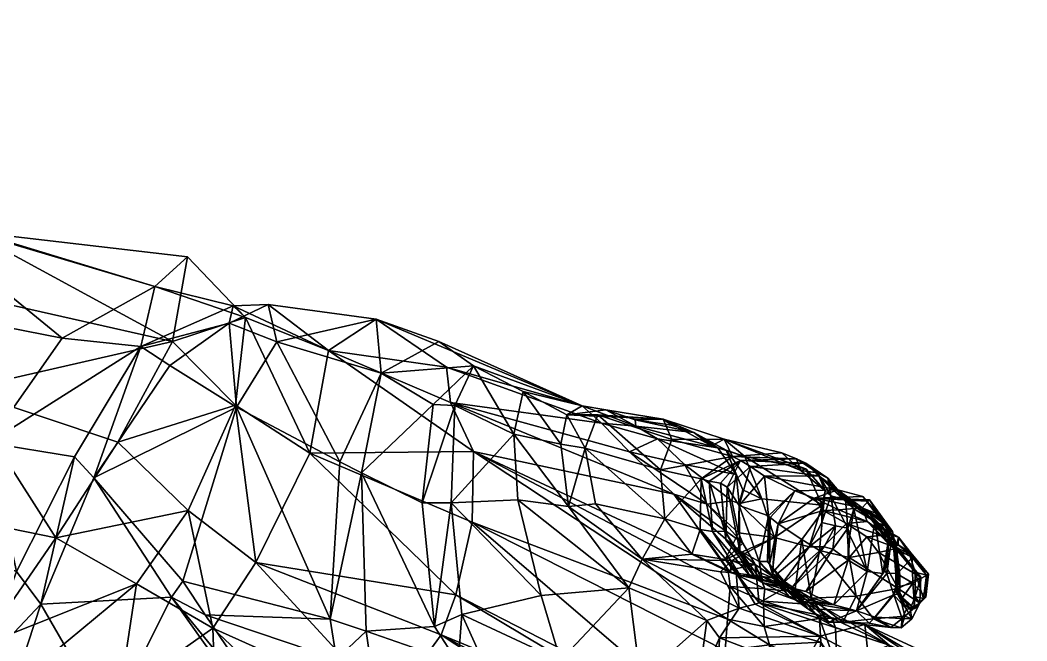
# Model space of a CAD drawing. Extents: x -472 to 472, y -81 to 99.
# Drawn here: x 374.9 to 458.4, y 5.3 to 56.8 of the extents above; entities that cross this region are included whole.
import ezdxf

# ---------------------------------------------------------------- set-up
doc = ezdxf.new("R2010")
doc.units = 0
doc.header["$MEASUREMENT"] = 0
doc.layers.add('body', color=250, linetype='Continuous')

msp = doc.modelspace()

# ---------------------------------------------------------------- meshes
at = {"layer": 'body'}
mesh = msp.add_polyface(dxfattribs=at)
corners = [(369.993, 26.154, 814.248), (370.839, 33.926, 809.343), (314.604, 56.819, 843.742), (370.702, 39.283, 800.566), (387.526, 30.159, 797.832), (382.972, 21.818, 805.727), (377.835, 13.883, 807.336), (366.574, 16.181, 814.542), (371.657, 4.956, 800.857), (360.64, 8.322, 809.648), (367.981, 3.782, 793.12), (356.103, 7.601, 803.188), (355.588, 14.924, 796.049), (368.799, 13.194, 784.997), (357.343, 23.467, 793.606), (372.251, 21.756, 781.472), (361.012, 33.844, 789.079), (378.357, 30.429, 778.827), (386.066, 34.726, 783.307), (365.417, 41.001, 793.136), (377.397, -23.335, 764.782), (377.402, -18.075, 769.177), (378.836, -13.922, 759.427), (378.424, -13.768, 779.339), (376.56, -12.359, 774.649), (376.824, -8.697, 765.385), (376.367, -7.636, 784.034), (374.868, -6.206, 780.235), (373.868, 0.109, 779.406), (376.605, 8.381, 776.235), (382.275, -1.451, 761.416), (375.107, -0.774, 787.166), (377.741, 4.408, 796.981), (372.184, 3.529, 791.442), (384.537, 10.05, 801.339), (374.586, 11.084, 781.54), (379.387, 20.59, 777.795), (371.713, 3.237, 785.285), (384.886, 29.749, 775.311)]
mesh.append_faces([[corners[k] for k in face] for face in [(0, 1, 2, 0), (3, 1, 4, 3), (0, 5, 4, 0), (6, 5, 0, 6), (0, 7, 6, 0), (8, 6, 7, 8), (7, 9, 8, 7), (10, 8, 9, 10), (9, 11, 10, 9), (12, 13, 10, 12), (10, 11, 12, 10), (14, 15, 13, 14), (13, 12, 14, 13), (16, 17, 15, 16), (15, 14, 16, 15), (18, 19, 3, 18), (19, 18, 17, 19), (17, 16, 19, 17), (20, 21, 22, 20), (23, 24, 21, 23), (24, 25, 22, 24), (24, 23, 26, 24), (26, 27, 24, 26), (25, 24, 27, 25), (27, 28, 25, 27), (28, 29, 30, 28), (26, 31, 28, 26), (28, 27, 26, 28), (32, 8, 10, 32), (10, 33, 32, 10), (8, 32, 34, 8), (35, 13, 15, 35), (15, 36, 35, 15), (37, 10, 13, 37), (13, 35, 37, 13), (15, 17, 38, 15), (32, 33, 31, 32), (29, 35, 36, 29), (29, 28, 37, 29), (37, 35, 29, 37), (28, 31, 33, 28), (33, 37, 28, 33)]], dxfattribs={"vtx2": -1, "vtx3": -1})
mesh.append_faces([[corners[k] for k in face] for face in [(33, 10, 37, 33)]], dxfattribs={"vtx3": -1})
mesh = msp.add_polyface(dxfattribs=at)
corners = [(387.526, 30.159, 797.832), (388.772, 37.195, 791.332), (370.702, 39.283, 800.566), (370.839, 33.926, 809.343), (369.993, 26.154, 814.248), (386.066, 34.726, 783.307), (382.395, -7.096, 785.666), (376.367, -7.636, 784.034), (378.424, -13.768, 779.339), (382.275, -1.451, 761.416), (387.884, -8.824, 756.653), (378.836, -13.922, 759.427), (387.571, -6.413, 787.769), (383.53, -16.153, 778.855), (387.451, 8.964, 762.484), (388.374, 10.29, 762.028), (390.245, 7.482, 761.149), (397.901, -3.831, 757.517), (383.146, 0.94, 792.858), (375.107, -0.774, 787.166), (376.824, -8.697, 765.385), (373.868, 0.109, 779.406), (391.32, -5.776, 787.306), (390.883, 6.374, 795.637), (381.006, 18.866, 772.679), (376.605, 8.381, 776.235), (387.291, 28.18, 767.737), (392.83, 24.716, 758.293), (392.224, 31.683, 767.987), (392.758, 24.875, 795.551), (382.972, 21.818, 805.727), (388.828, 16.155, 800.359), (377.835, 13.883, 807.336), (384.537, 10.05, 801.339), (393.589, 32.164, 789.088), (371.657, 4.956, 800.857), (384.886, 29.749, 775.311), (379.387, 20.59, 777.795), (372.251, 21.756, 781.472), (378.357, 30.429, 778.827), (392.559, 33.13, 775.882), (394.447, 11.843, 795.138), (377.741, 4.408, 796.981), (396.76, -4.153, 757.509)]
mesh.append_faces([[corners[k] for k in face] for face in [(14, 16, 17, 14)]], dxfattribs={"vtx0": -1, "vtx2": -1, "vtx3": -1})
mesh.append_faces([[corners[k] for k in face] for face in [(0, 1, 2, 0), (0, 3, 4, 0), (2, 1, 5, 2), (6, 7, 8, 6), (9, 10, 11, 9), (12, 6, 13, 12), (14, 15, 16, 14), (7, 6, 18, 7), (18, 19, 7, 18), (9, 20, 21, 9), (22, 23, 18, 22), (18, 12, 22, 18), (24, 15, 14, 24), (14, 25, 24, 14), (24, 26, 27, 24), (27, 15, 24, 27), (27, 26, 28, 27), (29, 0, 30, 29), (30, 31, 29, 30), (31, 30, 32, 31), (32, 33, 31, 32), (0, 29, 34, 0), (34, 1, 0, 34), (33, 32, 35, 33), (36, 37, 38, 36), (36, 39, 5, 36), (5, 40, 36, 5), (23, 41, 31, 23), (31, 33, 23, 31), (19, 18, 42, 19), (18, 23, 33, 18), (33, 42, 18, 33), (37, 24, 25, 37), (36, 26, 24, 36), (24, 37, 36, 24), (28, 26, 36, 28), (36, 40, 28, 36), (9, 14, 43, 9), (43, 10, 9, 43)]], dxfattribs={"vtx2": -1, "vtx3": -1})
mesh.append_faces([[corners[k] for k in face] for face in [(5, 1, 34, 5), (18, 6, 12, 18), (9, 25, 14, 9), (5, 34, 40, 5)]], dxfattribs={"vtx3": -1})
mesh = msp.add_polyface(dxfattribs=at)
corners = [(404.436, 32.007, 768.007), (410.261, 28.044, 771.777), (421.515, 24.817, 753.728), (409.621, 30.151, 757.139), (415.842, 22.473, 742.371), (416.19, 17.024, 740.348), (410.656, 16.787, 745.633), (410.962, 24.852, 747.491), (400.61, 7.134, 754.222), (388.374, 10.29, 762.028), (392.83, 24.716, 758.293), (401.408, 20.194, 750.77), (396.173, 30.149, 760.212), (404.844, 27.527, 751.727), (412.409, 15.175, 780.264), (398.922, 20.889, 791.435), (411.047, 9.146, 782.125), (394.447, 11.843, 795.138), (410.611, 25.092, 773.777), (400.461, 29.415, 784.115), (412.514, 21.027, 776.321), (395.452, 33.236, 776.356), (392.224, 31.683, 767.987), (392.758, 24.875, 795.551), (388.828, 16.155, 800.359), (393.589, 32.164, 789.088), (392.559, 33.13, 775.882), (412.515, 28.15, 751.49), (416.632, 26.016, 746.615), (411.54, 7.523, 748.377), (409.271, 6.514, 748.903), (408.247, 16.792, 746.103), (409.165, 24.926, 747.563), (403.209, 19.26, 749.778), (403.598, 6.138, 753.078), (418.126, 9.092, 741.87)]
mesh.append_faces([[corners[k] for k in face] for face in [(0, 2, 3, 0)]], dxfattribs={"vtx0": -1, "vtx1": -1, "vtx3": -1})
mesh.append_faces([[corners[k] for k in face] for face in [(0, 1, 2, 0), (4, 5, 6, 4), (6, 7, 4, 6), (8, 9, 10, 8), (10, 11, 8, 10), (12, 13, 11, 12), (11, 10, 12, 11), (0, 3, 13, 0), (13, 12, 0, 13), (16, 15, 17, 16), (20, 19, 15, 20), (15, 14, 20, 15), (0, 21, 19, 0), (19, 1, 0, 19), (22, 12, 10, 22), (12, 22, 21, 12), (21, 0, 12, 21), (17, 15, 23, 17), (23, 24, 17, 23), (15, 19, 25, 15), (25, 23, 15, 25), (19, 21, 26, 19), (26, 25, 19, 26), (4, 7, 27, 4), (27, 28, 4, 27), (6, 29, 30, 6), (31, 32, 7, 31), (7, 6, 31, 7), (8, 11, 33, 8), (33, 34, 8, 33), (33, 13, 32, 33), (32, 31, 33, 32), (13, 3, 27, 13), (27, 32, 13, 27), (33, 31, 30, 33), (6, 5, 35, 6)]], dxfattribs={"vtx2": -1, "vtx3": -1})
mesh.append_faces([[corners[k] for k in face] for face in [(14, 15, 16, 14), (18, 19, 20, 18), (1, 19, 18, 1), (21, 22, 26, 21), (27, 7, 32, 27), (11, 13, 33, 11)]], dxfattribs={"vtx3": -1})
mesh = msp.add_polyface(dxfattribs=at)
corners = [(429.128, 17.495, 757.618), (410.611, 25.092, 773.777), (412.514, 21.027, 776.321), (433.648, 11.166, 757.596), (412.409, 15.175, 780.264), (433.597, 7.136, 759.898), (433.807, 9.854, 758.7), (421.515, 24.817, 753.728), (416.632, 26.016, 746.615), (412.515, 28.15, 751.49), (409.621, 30.151, 757.139), (420.404, 16.464, 737.637), (416.19, 17.024, 740.348), (415.842, 22.473, 742.371), (419.767, 21.643, 739.194), (426.517, 12.117, 738.679), (425.411, 9.737, 740.436), (422.631, 16.693, 737.285), (428.96, 22.034, 733.777), (422.815, 24.074, 740.445), (428.259, 23.73, 742.427), (428.032, 19.52, 732.794), (421.789, 21.326, 738.326), (428.395, 15.459, 733.16), (430.626, 12.526, 733.212), (420.241, 24.074, 741.444), (423.484, 24.496, 747.548), (427.781, 22.09, 751.826), (423.137, 23.392, 755.971), (425.465, 21.025, 756.612), (430.017, 19.963, 752.389), (410.261, 28.044, 771.777), (431.911, 16.682, 751.693), (425.973, 23.138, 749.828), (425.915, 23.67, 747.667), (430.791, 22.611, 745.402), (432.795, 21.34, 746.151), (428.934, 23.21, 744.832), (431.405, 18.769, 725.127)]
mesh.append_faces([[corners[k] for k in face] for face in [(7, 9, 10, 7)]], dxfattribs={"vtx0": -1, "vtx2": -1, "vtx3": -1})
mesh.append_faces([[corners[k] for k in face] for face in [(0, 1, 2, 0), (2, 3, 0, 2), (2, 4, 5, 2), (7, 8, 9, 7), (11, 12, 13, 11), (13, 14, 11, 13), (15, 16, 11, 15), (11, 17, 15, 11), (12, 11, 16, 12), (18, 19, 20, 18), (21, 22, 19, 21), (19, 18, 21, 19), (22, 21, 23, 22), (23, 17, 22, 23), (15, 17, 23, 15), (23, 24, 15, 23), (25, 26, 20, 25), (20, 19, 25, 20), (25, 8, 7, 25), (7, 26, 25, 7), (27, 28, 29, 27), (29, 30, 27, 29), (28, 31, 1, 28), (1, 29, 28, 1), (29, 0, 32, 29), (33, 7, 28, 33), (28, 27, 33, 28), (34, 33, 35, 34), (33, 27, 36, 33), (20, 26, 34, 20), (34, 37, 20, 34), (26, 7, 33, 26), (33, 34, 26, 33), (25, 19, 22, 25), (22, 14, 25, 22), (8, 25, 14, 8), (14, 13, 8, 14), (22, 17, 11, 22), (11, 14, 22, 11), (23, 21, 38, 23)]], dxfattribs={"vtx2": -1, "vtx3": -1})
mesh.append_faces([[corners[k] for k in face] for face in [(3, 2, 6, 3), (0, 29, 1, 0), (31, 28, 7, 31)]], dxfattribs={"vtx3": -1})
mesh = msp.add_polyface(dxfattribs=at)
corners = [(430.791, 22.611, 745.402), (432.255, 21.515, 742.925), (428.259, 23.73, 742.427), (428.934, 23.21, 744.832), (433.324, 22.054, 736.037), (428.96, 22.034, 733.777), (431.911, 16.682, 751.693), (429.128, 17.495, 757.618), (434.872, 13.426, 751.509), (434.298, 19.136, 747.191), (434.869, 17.852, 744.9), (433.48, 21.154, 744.018), (432.795, 21.34, 746.151), (434.572, 16.734, 744.59), (433.956, 16.96, 747.944), (430.017, 19.963, 752.389), (425.465, 21.025, 756.612), (425.915, 23.67, 747.667), (427.781, 22.09, 751.826), (425.973, 23.138, 749.828), (435.025, 20.619, 739.508), (436.45, 17.117, 740.151), (433.566, 18.072, 720.684), (434.568, 16.55, 716.779), (434.606, 12.794, 718.042), (435.491, 19.808, 720.059), (436.667, 19.003, 717.102), (436.986, 15.699, 711.014), (438.11, 20.92, 728.07), (433.998, 20.636, 724.389), (440.093, 19.602, 731.162), (439.323, 20.438, 725.434), (434.662, 20.284, 722.337), (428.032, 19.52, 732.794), (431.405, 18.769, 725.127), (431.329, 14.571, 726.468), (428.395, 15.459, 733.16), (432.083, 18.58, 723.768), (432.346, 14.39, 724.77), (433.012, 18.42, 722.421), (433.37, 14.423, 723.771), (433.442, 13.704, 721.645)]
mesh.append_faces([[corners[k] for k in face] for face in [(0, 1, 2, 0), (2, 3, 0, 2), (2, 4, 5, 2), (9, 10, 11, 9), (11, 12, 9, 11), (13, 10, 9, 13), (9, 14, 13, 9), (6, 15, 16, 6), (11, 1, 0, 11), (0, 12, 11, 0), (0, 3, 17, 0), (18, 15, 9, 18), (9, 12, 18, 9), (14, 9, 15, 14), (15, 6, 14, 15), (12, 0, 19, 12), (4, 2, 1, 4), (1, 20, 4, 1), (11, 10, 21, 11), (21, 20, 11, 21), (22, 23, 24, 22), (23, 22, 25, 23), (25, 26, 23, 25), (27, 23, 26, 27), (4, 28, 29, 4), (29, 5, 4, 29), (4, 20, 30, 4), (31, 32, 29, 31), (29, 28, 31, 29), (33, 5, 29, 33), (29, 34, 33, 29), (34, 35, 36, 34), (34, 37, 38, 34), (32, 37, 34, 32), (34, 29, 32, 34), (37, 39, 40, 37), (39, 22, 41, 39)]], dxfattribs={"vtx2": -1, "vtx3": -1})
mesh.append_faces([[corners[k] for k in face] for face in [(6, 7, 8, 6), (1, 11, 20, 1), (10, 13, 21, 10), (32, 39, 37, 32), (22, 39, 32, 22), (22, 32, 25, 22)]], dxfattribs={"vtx3": -1})
mesh = msp.add_polyface(dxfattribs=at)
corners = [(440.774, 17.157, 708.326), (445.372, 17.018, 709.801), (444.775, 16.369, 706.739), (442.841, 16.208, 705.816), (441.534, 16.144, 705.218), (441.186, 19.016, 718.559), (436.667, 19.003, 717.102), (435.491, 19.808, 720.059), (440.082, 20.079, 722.745), (445.834, 15.237, 715.408), (442.757, 17.87, 713.523), (442.344, 17.847, 720.381), (444.086, 16.28, 720.728), (439.169, 17.776, 710.741), (444.83, 17.298, 710.858), (447.111, 14.64, 712.096), (436.986, 15.699, 711.014), (443.393, 17.033, 724.183), (443.592, 14.69, 725.263), (442.172, 17.375, 726.935), (441.708, 17.773, 729.051), (441.416, 15.152, 730.086), (442.548, 14.874, 727.574), (439.685, 19.452, 729.122), (438.11, 20.92, 728.07), (433.324, 22.054, 736.037), (440.093, 19.602, 731.162), (434.662, 20.284, 722.337), (439.323, 20.438, 725.434), (441.067, 19.283, 726.678), (445.178, 15.235, 702.476), (437.141, 15.577, 710.181), (441.933, 18.826, 724.085), (441.453, 16.588, 731.722), (435.025, 20.619, 739.508), (436.45, 17.117, 740.151), (445.151, 16.914, 710.433), (437.807, 15.045, 707.805), (437.502, 13.917, 738.352)]
mesh.append_faces([[corners[k] for k in face] for face in [(23, 25, 26, 23), (33, 20, 26, 33)]], dxfattribs={"vtx0": -1, "vtx1": -1, "vtx3": -1})
mesh.append_faces([[corners[k] for k in face] for face in [(9, 5, 11, 9)]], dxfattribs={"vtx0": -1, "vtx2": -1, "vtx3": -1})
mesh.append_faces([[corners[k] for k in face] for face in [(9, 11, 12, 9)]], dxfattribs={"vtx0": -1, "vtx3": -1})
mesh.append_faces([[corners[k] for k in face] for face in [(0, 1, 2, 0), (2, 3, 0, 2), (5, 6, 7, 5), (7, 8, 5, 7), (9, 10, 5, 9), (10, 13, 6, 10), (6, 5, 10, 6), (10, 14, 0, 10), (0, 13, 10, 0), (10, 9, 15, 10), (6, 13, 16, 6), (12, 17, 18, 12), (19, 20, 21, 19), (19, 22, 18, 19), (23, 24, 25, 23), (27, 28, 8, 27), (8, 7, 27, 8), (28, 24, 23, 28), (23, 29, 28, 23), (29, 23, 20, 29), (20, 19, 29, 20), (19, 17, 32, 19), (32, 29, 19, 32), (32, 17, 12, 32), (12, 11, 32, 12), (28, 29, 32, 28), (32, 8, 28, 32), (11, 5, 8, 11), (8, 32, 11, 8), (33, 21, 20, 33), (20, 23, 26, 20), (34, 35, 33, 34), (33, 26, 34, 33), (0, 14, 36, 0), (36, 1, 0, 36), (13, 0, 37, 13), (33, 35, 38, 33)]], dxfattribs={"vtx2": -1, "vtx3": -1})
mesh.append_faces([[corners[k] for k in face] for face in [(4, 0, 3, 4), (2, 30, 3, 2), (13, 31, 16, 13)]], dxfattribs={"vtx3": -1})
mesh = msp.add_polyface(dxfattribs=at)
corners = [(412.409, 15.175, 780.264), (411.047, 9.146, 782.125), (431.921, -1.577, 764.146), (433.384, 4.528, 759.932), (426.613, -9.894, 743.586), (418.666, -5.936, 748.787), (420.58, -0.372, 746.507), (428.777, -3.547, 743.385), (431.096, -16.708, 748.075), (424.546, -16.77, 749.809), (429.766, -11.348, 745.122), (417.261, -8.504, 751.025), (431.718, -3.192, 765.599), (409.824, 5.833, 783.703), (431.27, -5.721, 766.952), (430.247, -7.613, 767.125), (419.549, -20.695, 770.25), (402.151, -4.26, 784.304), (411.815, -18.888, 771.992), (405.492, -0.18, 785.216), (425.947, -15.4, 769.312), (418.736, -21.655, 750.335), (412.316, -14.039, 751.932), (416.292, -11.497, 751.13), (421.568, -18.927, 770.682), (424.048, -16.791, 769.999), (428.964, -19.051, 766.998), (426.366, 2.121, 739.961), (419.727, 3.71, 742.828), (425.411, 9.737, 740.436), (431.878, 7.025, 741.835), (418.126, 9.092, 741.87), (433.597, 7.136, 759.898), (433.807, 9.854, 758.7), (412.514, 21.027, 776.321), (416.19, 17.024, 740.348), (432.943, -6.921, 744.946), (413.975, -3.623, 750.149), (413.365, 3.474, 749.637), (412.006, -3.877, 750.695), (411.54, 7.523, 748.377), (426.517, 12.117, 738.679), (411.224, 3.493, 750.311), (410.685, -21.077, 756.315), (410.656, 16.787, 745.633)]
mesh.append_faces([[corners[k] for k in face] for face in [(0, 1, 2, 0), (2, 3, 0, 2), (4, 5, 6, 4), (6, 7, 4, 6), (8, 9, 4, 8), (4, 10, 8, 4), (5, 4, 9, 5), (9, 11, 5, 9), (12, 1, 13, 12), (13, 14, 12, 13), (15, 13, 19, 15), (19, 20, 15, 19), (9, 21, 22, 9), (22, 23, 9, 22), (24, 25, 19, 24), (26, 20, 25, 26), (27, 7, 6, 27), (6, 28, 27, 6), (27, 29, 30, 27), (28, 31, 29, 28), (29, 27, 28, 29), (32, 33, 34, 32), (29, 31, 35, 29), (4, 7, 36, 4), (6, 5, 37, 6), (37, 38, 6, 37), (28, 38, 40, 28), (40, 31, 28, 40), (39, 42, 38, 39), (38, 37, 39, 38), (11, 23, 39, 11), (39, 37, 11, 39), (22, 21, 43, 22), (31, 40, 44, 31)]], dxfattribs={"vtx2": -1, "vtx3": -1})
mesh.append_faces([[corners[k] for k in face] for face in [(15, 14, 13, 15), (1, 12, 2, 1), (16, 17, 18, 16), (20, 19, 25, 20), (0, 3, 32, 0), (11, 37, 5, 11), (22, 39, 23, 22), (30, 29, 41, 30), (6, 38, 28, 6), (11, 9, 23, 11)]], dxfattribs={"vtx3": -1})
mesh = msp.add_polyface(dxfattribs=at)
corners = [(401.132, -13.789, 757.152), (402.986, -13.99, 757.035), (406.272, -20.488, 757.625), (405.492, -0.18, 785.216), (402.151, -4.26, 784.304), (421.568, -18.927, 770.682), (419.549, -20.695, 770.25), (391.32, -5.776, 787.306), (390.87, -15.676, 779.52), (396.112, -15.739, 776.112), (394.494, -20.325, 774.954), (390.939, -20.304, 775.823), (397.618, -19.806, 756.486), (389.676, -15.72, 755.303), (387.451, 8.964, 762.484), (397.901, -3.831, 757.517), (396.76, -4.153, 757.509), (394.447, 11.843, 795.138), (409.824, 5.833, 783.703), (411.047, 9.146, 782.125), (390.883, 6.374, 795.637), (411.815, -18.888, 771.992), (387.884, -8.824, 756.653), (402.219, -2.87, 755.485), (401.144, 3.802, 754.644), (390.245, 7.482, 761.149), (409.271, 6.514, 748.903), (408.247, 16.792, 746.103), (410.656, 16.787, 745.633), (411.54, 7.523, 748.377), (413.365, 3.474, 749.637), (411.224, 3.493, 750.311), (410.685, -21.077, 756.315), (406.852, -14.203, 755.707), (412.316, -14.039, 751.932), (404.66, -2.793, 755.351), (412.006, -3.877, 750.695), (404.064, 2.828, 753.571), (403.598, 6.138, 753.078), (403.209, 19.26, 749.778), (400.61, 7.134, 754.222), (388.374, 10.29, 762.028)]
mesh.append_faces([[corners[k] for k in face] for face in [(14, 15, 16, 14)]], dxfattribs={"vtx0": -1, "vtx3": -1})
mesh.append_faces([[corners[k] for k in face] for face in [(0, 1, 2, 0), (3, 4, 5, 3), (10, 9, 8, 10), (8, 11, 10, 8), (17, 18, 19, 17), (3, 17, 20, 3), (20, 4, 3, 20), (21, 4, 7, 21), (7, 9, 21, 7), (22, 16, 0, 22), (0, 13, 22, 0), (15, 1, 0, 15), (0, 16, 15, 0), (24, 23, 15, 24), (15, 25, 24, 15), (26, 27, 28, 26), (29, 30, 31, 29), (31, 26, 29, 31), (32, 33, 34, 32), (34, 33, 35, 34), (35, 36, 34, 35), (35, 37, 31, 35), (31, 36, 35, 31), (33, 32, 2, 33), (2, 1, 33, 2), (35, 33, 1, 35), (1, 23, 35, 1), (37, 35, 23, 37), (23, 24, 37, 23), (26, 38, 39, 26), (38, 26, 31, 38), (31, 37, 38, 31), (24, 40, 38, 24), (38, 37, 24, 38), (25, 41, 40, 25), (40, 24, 25, 40)]], dxfattribs={"vtx2": -1, "vtx3": -1})
mesh.append_faces([[corners[k] for k in face] for face in [(4, 6, 5, 4), (7, 8, 9, 7), (12, 13, 0, 12), (4, 20, 7, 4), (18, 17, 3, 18), (1, 15, 23, 1)]], dxfattribs={"vtx3": -1})
mesh = msp.add_polyface(dxfattribs=at)
corners = [(434.299, 10.975, 738.814), (433.391, 12.094, 744.153), (436.232, 8.5, 744.587), (426.517, 12.117, 738.679), (433.012, 11.069, 738.219), (434.548, 8.053, 739.188), (435.896, 11.67, 753.298), (433.648, 11.166, 757.596), (436.698, 9.642, 754.965), (434.872, 13.426, 751.509), (429.128, 17.495, 757.618), (431.911, 16.682, 751.693), (434.509, 14.296, 746.38), (433.956, 16.96, 747.944), (433.951, 12.001, 737.081), (437.502, 13.917, 738.352), (434.572, 16.734, 744.59), (430.626, 12.526, 733.212), (436.45, 17.117, 740.151), (434.568, 16.55, 716.779), (436.986, 15.699, 711.014), (436.226, 11.922, 713.336), (434.606, 12.794, 718.042), (433.442, 13.704, 721.645), (433.566, 18.072, 720.684), (435.975, 10.475, 722.949), (436.534, 10.148, 719.162), (437.327, 10.568, 727.895), (433.819, 11.008, 727.138), (434.638, 10.758, 725.858), (438.074, 9.998, 725.642), (431.329, 14.571, 726.468), (432.346, 14.39, 724.77), (428.395, 15.459, 733.16), (431.405, 18.769, 725.127), (436.921, 11.905, 712.64), (435.476, 10.685, 724.51), (433.37, 14.423, 723.771), (432.083, 18.58, 723.768), (433.012, 18.42, 722.421)]
mesh.append_faces([[corners[k] for k in face] for face in [(6, 2, 1, 6)]], dxfattribs={"vtx0": -1, "vtx2": -1, "vtx3": -1})
mesh.append_faces([[corners[k] for k in face] for face in [(6, 1, 9, 6)]], dxfattribs={"vtx0": -1, "vtx3": -1})
mesh.append_faces([[corners[k] for k in face] for face in [(0, 1, 2, 0), (3, 4, 5, 3), (6, 7, 8, 6), (6, 9, 10, 6), (10, 7, 6, 10), (11, 9, 12, 11), (12, 13, 11, 12), (1, 0, 14, 1), (14, 15, 1, 14), (14, 4, 3, 14), (3, 17, 14, 3), (16, 12, 15, 16), (15, 18, 16, 15), (19, 20, 21, 19), (21, 22, 19, 21), (22, 23, 24, 22), (25, 23, 22, 25), (22, 26, 25, 22), (26, 22, 21, 26), (15, 14, 27, 15), (27, 28, 29, 27), (29, 30, 27, 29), (29, 28, 31, 29), (31, 32, 29, 31), (17, 33, 31, 17), (31, 28, 17, 31), (28, 27, 14, 28), (14, 17, 28, 14), (32, 31, 34, 32), (35, 21, 20, 35), (36, 29, 32, 36), (32, 37, 36, 32), (37, 23, 25, 37), (25, 36, 37, 25), (37, 32, 38, 37), (23, 37, 39, 23)]], dxfattribs={"vtx2": -1, "vtx3": -1})
mesh.append_faces([[corners[k] for k in face] for face in [(12, 16, 13, 12), (15, 12, 1, 15), (12, 9, 1, 12), (0, 4, 14, 0), (29, 36, 30, 29)]], dxfattribs={"vtx3": -1})
mesh = msp.add_polyface(dxfattribs=at)
corners = [(445.151, 13.97, 699.959), (446.138, 12.664, 698.833), (443.696, 12.253, 699.49), (437.807, 15.045, 707.805), (440.774, 17.157, 708.326), (441.534, 16.144, 705.218), (439.757, 13.743, 704.248), (439.218, 9.639, 705.331), (437.294, 10.959, 709.671), (436.921, 11.905, 712.64), (437.141, 15.577, 710.181), (437.09, 11.701, 711.937), (443.592, 14.69, 725.263), (443.736, 14.081, 721.256), (444.086, 16.28, 720.728), (442.334, 12.943, 725.119), (438.925, 9.732, 723.758), (440.09, 9.439, 720.013), (443.594, 12.035, 720.924), (445.173, 11.099, 716.093), (445.834, 15.237, 715.408), (436.226, 11.922, 713.336), (438.716, 9.02, 714.158), (436.534, 10.148, 719.162), (441.416, 15.152, 730.086), (442.548, 14.874, 727.574), (442.172, 17.375, 726.935), (440.382, 13.129, 730.165), (437.327, 10.568, 727.895), (438.074, 9.998, 725.642), (441.614, 13.141, 727.873), (443.393, 17.033, 724.183), (437.502, 13.917, 738.352), (441.236, 12.84, 702.107), (443.482, 15.069, 702.024), (444.271, 9.031, 700.11), (440.533, 8.887, 702.892), (445.178, 15.235, 702.476), (446.365, 14.067, 700.571), (442.841, 16.208, 705.816), (436.986, 15.699, 711.014), (439.344, 8.655, 713.189), (439.169, 17.776, 710.741), (440.255, 7.997, 710.606), (441.453, 16.588, 731.722)]
mesh.append_faces([[corners[k] for k in face] for face in [(19, 14, 13, 19), (44, 32, 27, 44)]], dxfattribs={"vtx0": -1, "vtx2": -1, "vtx3": -1})
mesh.append_faces([[corners[k] for k in face] for face in [(19, 13, 18, 19), (44, 27, 24, 44)]], dxfattribs={"vtx0": -1, "vtx3": -1})
mesh.append_faces([[corners[k] for k in face] for face in [(3, 4, 5, 3), (5, 6, 3, 5), (6, 7, 8, 6), (8, 3, 6, 8), (12, 13, 14, 12), (15, 16, 17, 15), (17, 18, 15, 17), (19, 20, 14, 19), (21, 22, 23, 21), (24, 25, 26, 24), (27, 28, 29, 27), (29, 30, 27, 29), (30, 29, 16, 30), (16, 15, 30, 16), (12, 31, 26, 12), (28, 27, 32, 28), (33, 6, 5, 33), (5, 34, 33, 5), (34, 0, 2, 34), (2, 33, 34, 2), (33, 2, 35, 33), (6, 33, 36, 6), (34, 37, 38, 34), (37, 34, 5, 37), (5, 39, 37, 5), (40, 10, 9, 40), (21, 9, 41, 21), (12, 15, 18, 12), (18, 13, 12, 18), (25, 30, 15, 25), (15, 12, 25, 15), (27, 30, 25, 27), (25, 24, 27, 25), (3, 10, 42, 3), (3, 8, 11, 3), (11, 10, 3, 11), (11, 8, 43, 11)]], dxfattribs={"vtx2": -1, "vtx3": -1})
mesh.append_faces([[corners[k] for k in face] for face in [(0, 1, 2, 0), (9, 10, 11, 9)]], dxfattribs={"vtx3": -1})
mesh = msp.add_polyface(dxfattribs=at)
corners = [(446.065, 14.976, 704.981), (446.277, 14.465, 702.938), (445.487, 15.72, 705.793), (444.775, 16.369, 706.739), (445.178, 15.235, 702.476), (447.111, 14.64, 712.096), (444.83, 17.298, 710.858), (442.757, 17.87, 713.523), (445.372, 17.018, 709.801), (447.3, 14.417, 710.925), (447.43, 13.7, 708.818), (446.166, 15.825, 707.547), (445.834, 15.237, 715.408), (445.173, 11.099, 716.093), (446.481, 10.919, 713.393), (446.494, 15.38, 706.86), (447.542, 13.58, 707.917), (447.358, 13.14, 707.226), (446.409, 14.874, 706.017), (446.954, 13.382, 701.024), (446.365, 14.067, 700.571), (445.151, 13.97, 699.959), (443.482, 15.069, 702.024), (447.7, 13.032, 699.933), (446.138, 12.664, 698.833), (447.902, 12.583, 700.565), (447.766, 13.284, 700.375), (446.831, 14.217, 702.99), (447.78, 13.942, 703.068), (448.82, 12.634, 699.85), (446.289, 14.796, 705.052), (446.612, 14.59, 705.617), (447.556, 12.987, 706.779), (448.933, 12.248, 703.893), (447.001, 14.452, 711.386), (445.151, 16.914, 710.433), (446.443, 14.411, 702.989), (447.547, 13.135, 700.336)]
mesh.append_faces([[corners[k] for k in face] for face in [(3, 2, 1, 3), (1, 4, 3, 1), (5, 6, 7, 5), (8, 9, 10, 8), (10, 11, 8, 10), (12, 13, 14, 12), (15, 16, 17, 15), (17, 18, 15, 17), (18, 0, 2, 18), (2, 15, 18, 2), (15, 2, 3, 15), (3, 11, 15, 3), (11, 10, 16, 11), (16, 15, 11, 16), (19, 20, 4, 19), (4, 1, 19, 4), (20, 21, 22, 20), (23, 24, 21, 23), (21, 20, 23, 21), (20, 19, 25, 20), (25, 23, 20, 25), (26, 27, 28, 26), (28, 29, 26, 28), (28, 27, 30, 28), (30, 31, 28, 30), (28, 31, 32, 28), (32, 33, 28, 32), (17, 32, 31, 17), (31, 18, 17, 31), (34, 35, 6, 34), (6, 5, 34, 6), (9, 8, 35, 9), (35, 34, 9, 35), (0, 18, 31, 0), (31, 30, 0, 31), (37, 36, 27, 37), (27, 26, 37, 27), (19, 1, 36, 19), (36, 37, 19, 36), (30, 27, 36, 30), (36, 0, 30, 36)]], dxfattribs={"vtx2": -1, "vtx3": -1})
mesh.append_faces([[corners[k] for k in face] for face in [(0, 1, 2, 0), (8, 11, 3, 8), (0, 36, 1, 0)]], dxfattribs={"vtx3": -1})
mesh = msp.add_polyface(dxfattribs=at)
corners = [(443.696, 12.253, 699.49), (446.138, 12.664, 698.833), (447.756, 9.681, 698.924), (444.271, 9.031, 700.11), (448.82, 12.634, 699.85), (450.289, 10.857, 700.25), (450.099, 10.777, 700.248), (448.694, 12.516, 699.775), (450.041, 8.958, 701.496), (446.481, 10.919, 713.393), (447.111, 14.64, 712.096), (445.834, 15.237, 715.408), (447.789, 10.947, 709.263), (447.43, 13.7, 708.818), (447.3, 14.417, 710.925), (446.83, 10.91, 712.06), (447.895, 10.797, 708.476), (447.908, 9.249, 708.223), (447.569, 9.452, 707.434), (447.554, 10.945, 707.767), (447.358, 13.14, 707.226), (447.542, 13.58, 707.917), (447.408, 9.139, 709.595), (447.902, 12.583, 700.565), (449.167, 11.018, 701.219), (449.636, 10.623, 700.19), (447.7, 13.032, 699.933), (449.18, 8.986, 702.13), (448.933, 12.248, 703.893), (448.982, 10.131, 704.745), (447.556, 12.987, 706.779), (447.67, 10.897, 707.235), (447.654, 9.788, 707.05), (447.78, 13.942, 703.068), (447.766, 13.284, 700.375), (447.547, 13.135, 700.336), (446.64, 11.138, 712.613), (444.301, 7.813, 711.856), (447.001, 14.452, 711.386), (446.954, 13.382, 701.024), (449.863, 8.856, 701.468)]
mesh.append_faces([[corners[k] for k in face] for face in [(0, 1, 2, 0), (2, 3, 0, 2), (4, 5, 6, 4), (6, 7, 4, 6), (6, 5, 8, 6), (9, 10, 11, 9), (12, 13, 14, 12), (14, 15, 12, 14), (16, 17, 18, 16), (18, 19, 16, 18), (19, 20, 21, 19), (21, 16, 19, 21), (16, 21, 13, 16), (13, 12, 16, 13), (12, 22, 17, 12), (17, 16, 12, 17), (23, 24, 25, 23), (25, 26, 23, 25), (25, 2, 1, 25), (1, 26, 25, 1), (25, 24, 27, 25), (5, 28, 29, 5), (28, 30, 31, 28), (31, 29, 28, 31), (29, 31, 32, 29), (28, 5, 4, 28), (4, 33, 28, 4), (34, 4, 7, 34), (7, 35, 34, 7), (31, 19, 18, 31), (19, 31, 30, 19), (30, 20, 19, 30), (36, 9, 37, 36), (36, 38, 10, 36), (10, 9, 36, 10), (15, 14, 38, 15), (38, 36, 15, 38), (23, 39, 35, 23), (35, 7, 23, 35), (24, 23, 7, 24), (7, 6, 24, 7), (24, 6, 40, 24)]], dxfattribs={"vtx2": -1, "vtx3": -1})
mesh.append_faces([[corners[k] for k in face] for face in [(22, 12, 15, 22)]], dxfattribs={"vtx3": -1})
mesh = msp.add_polyface(dxfattribs=at)
corners = [(441.072, 3.144, 751.853), (440.509, 1.89, 752.088), (440.403, -1.952, 748.325), (436.232, 8.5, 744.587), (444.986, 6.686, 737.147), (441.293, 5.731, 733.332), (440.21, 8.374, 750.347), (442.257, 7.211, 746.609), (438.558, 9.829, 749.189), (441.228, 7.187, 750.646), (441.328, 5.228, 751.579), (442.699, 3.09, 748.146), (442.548, 6.444, 746.838), (442.732, 1.997, 748.005), (438.411, 2.61, 755.663), (437.091, 4.997, 756.733), (447.012, 4.988, 739.439), (446.958, 1.368, 740.443), (445.317, 3.618, 726.556), (439.742, 2.943, 730.315), (442.871, 2.174, 726.101), (446.156, 3.146, 724.594), (444.24, 1.636, 724.32), (443.594, 12.035, 720.924), (440.09, 9.439, 720.013), (442.428, 8.319, 714.624), (445.173, 11.099, 716.093), (444.301, 7.813, 711.856), (446.481, 10.919, 713.393), (440.255, 7.997, 710.606), (437.294, 10.959, 709.671), (439.218, 9.639, 705.331), (441.996, 6.879, 706.445), (445.341, 6.801, 708.731), (436.534, 10.148, 719.162), (443.154, 6.894, 704.224), (440.533, 8.887, 702.892), (444.271, 9.031, 700.11), (445.714, 7.166, 701.624), (447.145, 6.442, 705.834), (441.236, 12.84, 702.107), (439.757, 13.743, 704.248), (438.716, 9.02, 714.158), (439.344, 8.655, 713.189), (437.09, 11.701, 711.937)]
mesh.append_faces([[corners[k] for k in face] for face in [(8, 16, 3, 8)]], dxfattribs={"vtx0": -1, "vtx1": -1, "vtx3": -1})
mesh.append_faces([[corners[k] for k in face] for face in [(0, 1, 2, 0), (3, 4, 5, 3), (6, 7, 8, 6), (9, 10, 11, 9), (11, 12, 9, 11), (7, 6, 9, 7), (9, 12, 7, 9), (10, 0, 13, 10), (13, 11, 10, 13), (14, 1, 0, 14), (0, 15, 14, 0), (8, 7, 16, 8), (16, 4, 3, 16), (11, 17, 16, 11), (16, 12, 11, 16), (18, 5, 4, 18), (19, 5, 18, 19), (18, 20, 19, 18), (21, 22, 20, 21), (20, 18, 21, 20), (23, 24, 25, 23), (25, 26, 23, 25), (27, 28, 26, 27), (26, 25, 27, 26), (29, 30, 31, 29), (31, 32, 29, 31), (32, 33, 27, 32), (27, 29, 32, 27), (25, 24, 34, 25), (35, 36, 37, 35), (37, 38, 35, 37), (35, 39, 33, 35), (33, 32, 35, 33), (32, 31, 36, 32), (36, 35, 32, 36), (37, 36, 40, 37), (36, 31, 41, 36), (29, 43, 44, 29), (43, 29, 27, 43), (27, 25, 43, 27)]], dxfattribs={"vtx2": -1, "vtx3": -1})
mesh.append_faces([[corners[k] for k in face] for face in [(13, 17, 11, 13), (12, 16, 7, 12), (25, 42, 43, 25)]], dxfattribs={"vtx3": -1})
mesh = msp.add_polyface(dxfattribs=at)
corners = [(436.316, 10.744, 753.334), (438.721, 9.464, 750.823), (438.558, 9.829, 749.189), (435.896, 11.67, 753.298), (436.232, 8.5, 744.587), (435.901, 8.369, 739.769), (434.299, 10.975, 738.814), (434.548, 8.053, 739.188), (431.878, 7.025, 741.835), (426.517, 12.117, 738.679), (431.133, 1.454, 741.774), (426.366, 2.121, 739.961), (441.293, 5.731, 733.332), (440.21, 8.374, 750.347), (432.759, 0.964, 739.176), (432.916, 5.578, 738.816), (439.742, 2.943, 730.315), (439.153, -1.053, 730.592), (433.384, 4.528, 759.932), (437.422, -0.642, 757.559), (437.335, 1.11, 755.868), (436.698, 9.642, 754.965), (436.642, 6.528, 757.396), (436.571, 8.613, 756.415), (433.807, 9.854, 758.7), (433.597, 7.136, 759.898), (433.648, 11.166, 757.596), (437.091, 4.997, 756.733), (441.328, 5.228, 751.579), (441.228, 7.187, 750.646), (441.072, 3.144, 751.853), (438.411, 2.61, 755.663), (433.012, 11.069, 738.219), (439.344, 8.655, 713.189), (436.921, 11.905, 712.64), (437.09, 11.701, 711.937), (436.534, 10.148, 719.162), (440.09, 9.439, 720.013), (438.925, 9.732, 723.758), (435.975, 10.475, 722.949), (438.716, 9.02, 714.158), (442.428, 8.319, 714.624), (438.074, 9.998, 725.642), (436.226, 11.922, 713.336), (435.476, 10.685, 724.51)]
mesh.append_faces([[corners[k] for k in face] for face in [(0, 1, 2, 0), (2, 3, 0, 2), (4, 5, 6, 4), (7, 8, 9, 7), (8, 10, 11, 8), (12, 5, 4, 12), (2, 1, 13, 2), (14, 15, 16, 14), (16, 17, 14, 16), (12, 16, 15, 12), (15, 7, 12, 15), (21, 0, 3, 21), (22, 23, 24, 22), (24, 25, 22, 24), (21, 26, 24, 21), (24, 23, 21, 24), (27, 22, 25, 27), (25, 18, 27, 25), (1, 0, 21, 1), (21, 13, 1, 21), (22, 28, 29, 22), (29, 23, 22, 29), (13, 21, 23, 13), (23, 29, 13, 23), (27, 30, 28, 27), (28, 22, 27, 28), (20, 31, 27, 20), (27, 18, 20, 27), (3, 2, 4, 3), (15, 14, 10, 15), (10, 8, 15, 10), (6, 5, 7, 6), (7, 32, 6, 7), (36, 37, 38, 36), (38, 39, 36, 38), (36, 40, 41, 36), (33, 40, 43, 33)]], dxfattribs={"vtx2": -1, "vtx3": -1})
mesh.append_faces([[corners[k] for k in face] for face in [(18, 19, 20, 18), (7, 15, 8, 7), (5, 12, 7, 5), (33, 34, 35, 33), (42, 39, 38, 42), (42, 44, 39, 42)]], dxfattribs={"vtx3": -1})
mesh = msp.add_polyface(dxfattribs=at)
corners = [(445.341, 6.801, 708.731), (445.841, 7.299, 708.914), (444.301, 7.813, 711.856), (447.408, 9.139, 709.595), (446.83, 10.91, 712.06), (448.451, 7.95, 705.443), (447.908, 9.249, 708.223), (448.096, 7.176, 705.944), (448.765, 7.984, 703.114), (448.084, 8.476, 705.252), (447.569, 9.452, 707.434), (447.756, 9.681, 698.924), (448.301, 7.394, 700.947), (445.714, 7.166, 701.624), (444.271, 9.031, 700.11), (448.02, 6.417, 703.569), (450.041, 8.958, 701.496), (449.863, 8.856, 701.468), (450.099, 10.777, 700.248), (447.145, 6.442, 705.834), (443.154, 6.894, 704.224), (448.882, 7.156, 703.881), (449.559, 8.472, 701.777), (449.636, 10.623, 700.19), (449.18, 8.986, 702.13), (448.982, 10.131, 704.745), (450.289, 10.857, 700.25), (447.654, 9.788, 707.05), (448.104, 8.921, 705.133), (449.133, 8.01, 702.856), (447.67, 10.897, 707.235), (446.64, 11.138, 712.613), (449.024, 7.989, 702.725), (449.167, 11.018, 701.219)]
mesh.append_faces([[corners[k] for k in face] for face in [(3, 4, 2, 3), (2, 1, 3, 2), (5, 6, 3, 5), (3, 7, 5, 3), (6, 5, 9, 6), (9, 10, 6, 9), (11, 12, 13, 11), (13, 14, 11, 13), (16, 17, 18, 16), (13, 15, 19, 13), (19, 20, 13, 19), (7, 19, 15, 7), (15, 21, 7, 15), (5, 7, 21, 5), (21, 8, 5, 21), (1, 0, 19, 1), (19, 7, 1, 19), (22, 12, 11, 22), (11, 23, 22, 11), (24, 22, 23, 24), (22, 24, 8, 22), (8, 21, 22, 8), (21, 15, 12, 21), (12, 22, 21, 12), (25, 16, 26, 25), (27, 28, 25, 27), (25, 28, 29, 25), (29, 16, 25, 29), (9, 28, 27, 9), (27, 10, 9, 27), (10, 27, 30, 10), (2, 4, 31, 2), (29, 32, 17, 29), (17, 16, 29, 17), (17, 24, 33, 17), (32, 8, 24, 32), (24, 17, 32, 24), (28, 9, 8, 28), (8, 32, 28, 8)]], dxfattribs={"vtx2": -1, "vtx3": -1})
mesh.append_faces([[corners[k] for k in face] for face in [(0, 1, 2, 0), (8, 9, 5, 8), (15, 13, 12, 15), (3, 1, 7, 3), (28, 32, 29, 28)]], dxfattribs={"vtx3": -1})
mesh = msp.add_polyface(dxfattribs=at)
corners = [(445.66, -2.814, 739.354), (446.958, 1.368, 740.443), (442.732, 1.997, 748.005), (454.053, 1.352, 721.158), (449.133, 0.998, 719.516), (447.478, 2.504, 722.59), (451.211, 2.944, 726.325), (456.536, -0.685, 715.836), (452.052, -1.279, 712.771), (458.44, -1.92, 712.563), (454.013, -1.865, 709.326), (445.299, 1.075, 722.505), (446.652, -0.427, 719.182), (445.333, -3.499, 719.916), (449.551, -2.828, 712.707), (450.999, -1.665, 734.028), (452.627, -2.467, 731.926), (453.105, 0.365, 731.372), (451.856, 0.872, 733.246), (453.264, -3.403, 729.796), (444.986, 6.686, 737.147), (449.267, 4.698, 731.029), (445.317, 3.618, 726.556), (450.396, 3.081, 732.367), (447.012, 4.988, 739.439), (450.299, 3.522, 734.423), (446.156, 3.146, 724.594), (450.931, 4.078, 728.73), (452.286, 2.408, 730.236), (453.606, -0.489, 728.703), (452.885, 1.555, 727.664), (456.122, -1.942, 723.552), (454.917, -0.042, 722.602), (450.329, -0.215, 735.46), (444.342, 1.615, 723.68), (444.24, 1.636, 724.32)]
mesh.append_faces([[corners[k] for k in face] for face in [(23, 20, 25, 23), (33, 18, 25, 33)]], dxfattribs={"vtx0": -1, "vtx1": -1, "vtx3": -1})
mesh.append_faces([[corners[k] for k in face] for face in [(0, 1, 2, 0), (3, 4, 5, 3), (5, 6, 3, 5), (7, 8, 4, 7), (4, 3, 7, 4), (7, 9, 10, 7), (11, 12, 13, 11), (12, 11, 5, 12), (5, 4, 12, 5), (14, 12, 4, 14), (4, 8, 14, 4), (15, 16, 17, 15), (17, 18, 15, 17), (17, 16, 19, 17), (20, 21, 22, 20), (23, 21, 20, 23), (20, 24, 25, 20), (26, 27, 6, 26), (6, 5, 26, 6), (27, 26, 22, 27), (22, 21, 27, 22), (27, 21, 23, 27), (23, 28, 27, 23), (28, 23, 18, 28), (18, 17, 28, 18), (17, 29, 30, 17), (30, 28, 17, 30), (30, 29, 31, 30), (31, 32, 30, 31), (27, 28, 30, 27), (30, 6, 27, 30), (32, 3, 6, 32), (6, 30, 32, 6), (33, 15, 18, 33), (18, 23, 25, 18), (24, 1, 33, 24), (33, 25, 24, 33), (33, 1, 0, 33)]], dxfattribs={"vtx2": -1, "vtx3": -1})
mesh.append_faces([[corners[k] for k in face] for face in [(26, 34, 35, 26), (11, 34, 26, 11), (11, 26, 5, 11)]], dxfattribs={"vtx3": -1})

doc.saveas('drawing.dxf')
